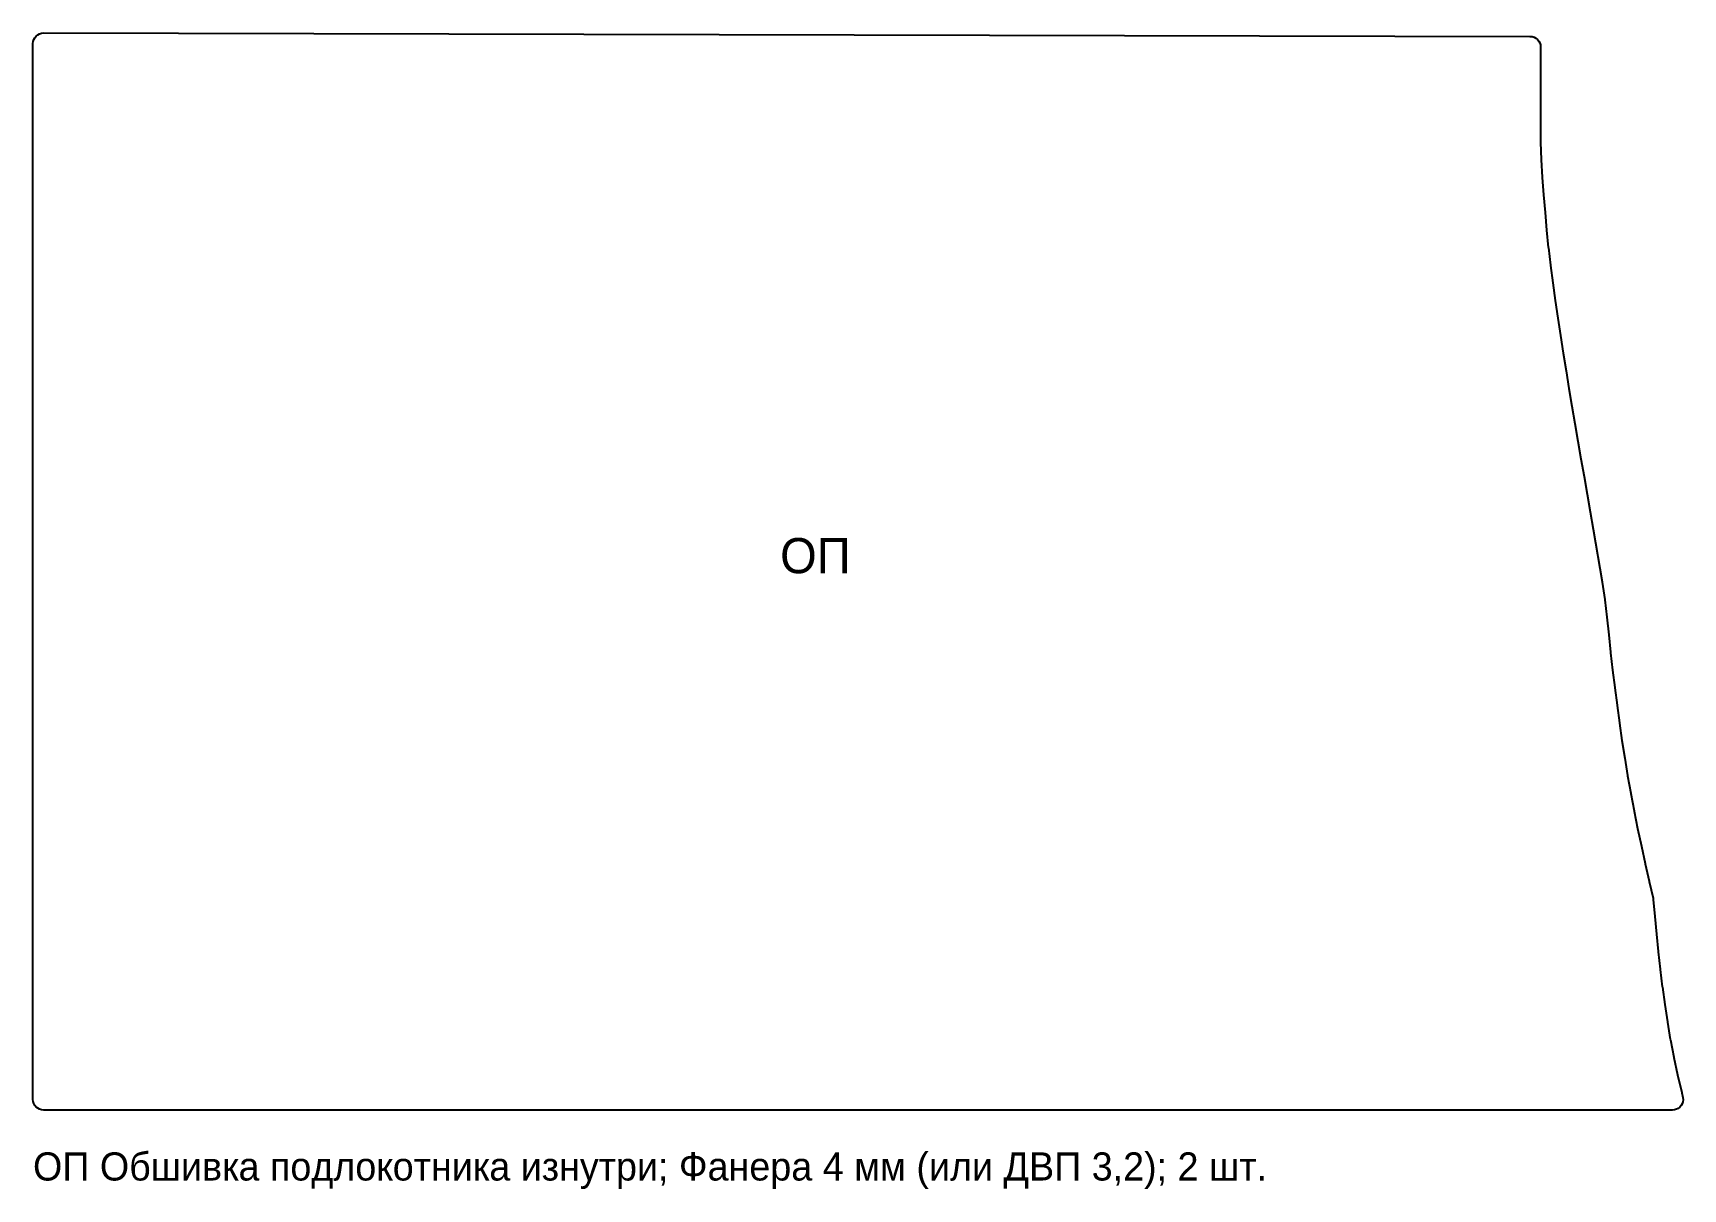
# Model space of a CAD drawing. Header units: millimetres. Extents: x 0 to 468, y -22 to 306.
import ezdxf
from ezdxf.enums import TextEntityAlignment as Align

# ---------------------------------------------------------------- set-up
doc = ezdxf.new("R2010")
doc.units = ezdxf.units.MM
doc.layers.add('CUT_OUT', color=7, linetype='Continuous')
doc.layers.add('TEXT', color=8, linetype='Continuous')

msp = doc.modelspace()

# ---------------------------------------------------------------- linework, layer by layer
at = {"layer": 'CUT_OUT'}
msp.add_lwpolyline([(0, 302.99), (0.06, 303.58), (0.23, 304.14), (0.51, 304.66), (0.88, 305.12), (1.34, 305.49), (1.86, 305.77), (2.42, 305.94), (3.01, 305.99), (424.99, 305.01), (425.58, 304.95), (426.14, 304.78), (426.66, 304.5), (427.11, 304.13), (427.48, 303.67), (427.76, 303.15), (427.93, 302.59), (427.99, 302.01), (427.99, 275.08), (427.99, 274.92), (428.17, 270.05), (428.17, 269.95), (428.46, 265.04), (428.46, 264.96), (428.82, 260.02), (428.83, 259.98), (429.25, 255.02), (429.25, 254.98), (429.7, 250.01), (429.7, 249.99), (430.18, 245.06), (430.2, 244.94), (430.82, 240.02), (430.82, 239.98), (431.49, 235.01), (432.17, 230.01), (432.18, 229.99), (432.89, 225.01), (432.9, 224.99), (433.64, 220.01), (434.42, 215.01), (434.42, 214.99), (435.22, 210.01), (436.04, 205.01), (436.88, 200.01), (437.74, 195.01), (438.6, 190), (439.46, 185), (440.33, 180), (442.06, 170), (442.92, 165), (445.51, 150.04), (445.52, 149.96), (446.23, 145.03), (446.24, 144.97), (446.84, 140.05), (446.85, 140), (447.37, 135.05), (447.37, 135), (447.81, 130.08), (447.83, 129.92), (448.45, 125.01), (449.1, 120.02), (449.1, 120), (449.72, 115.02), (449.72, 114.98), (450.37, 110.03), (450.38, 109.97), (451.09, 105.03), (451.1, 104.97), (451.87, 100.02), (451.88, 99.98), (452.7, 95.03), (452.7, 94.97), (453.58, 90.03), (453.59, 89.97), (454.53, 85.03), (454.54, 84.97), (455.55, 80.01), (455.55, 79.99), (456.6, 75.01), (456.6, 74.99), (457.68, 70.02), (457.68, 69.98), (458.8, 65.02), (458.81, 64.98), (459.92, 60.21), (459.98, 59.79), (460.39, 55.02), (460.4, 54.98), (460.86, 50.02), (460.87, 49.98), (461.37, 45.02), (461.38, 44.98), (461.93, 40.02), (461.94, 39.98), (462.55, 35.03), (462.56, 34.97), (463.23, 30.03), (463.24, 29.97), (463.99, 25.04), (464, 24.96), (464.83, 20.05), (464.85, 19.95), (465.78, 15.05), (465.8, 14.95), (466.86, 10.06), (466.89, 9.94), (468.08, 5.08), (468.12, 4.91), (468.38, 3.55), (468.43, 2.97), (468.36, 2.39), (468.19, 1.83), (467.91, 1.32), (467.54, 0.87), (467.08, 0.5), (466.57, 0.23), (466.01, 0.06), (465.43, 0), (3, 0), (2.41, 0.06), (1.85, 0.23), (1.33, 0.51), (0.88, 0.88), (0.51, 1.33), (0.23, 1.85), (0.06, 2.41), (0, 3), (0, 302.99)], close=True, dxfattribs=at)

# ---------------------------------------------------------------- texts
at = {"layer": 'TEXT'}
msp.add_text('ОП', height=10, dxfattribs=at).set_placement((222.11, 157.52), align=Align.MIDDLE_CENTER)
msp.add_text('ОП Обшивка подлокотника изнутри; Фанера 4 мм (или ДВП 3,2); 2 шт.', height=8, dxfattribs=at).set_placement((0, -20))

doc.saveas('drawing.dxf')
